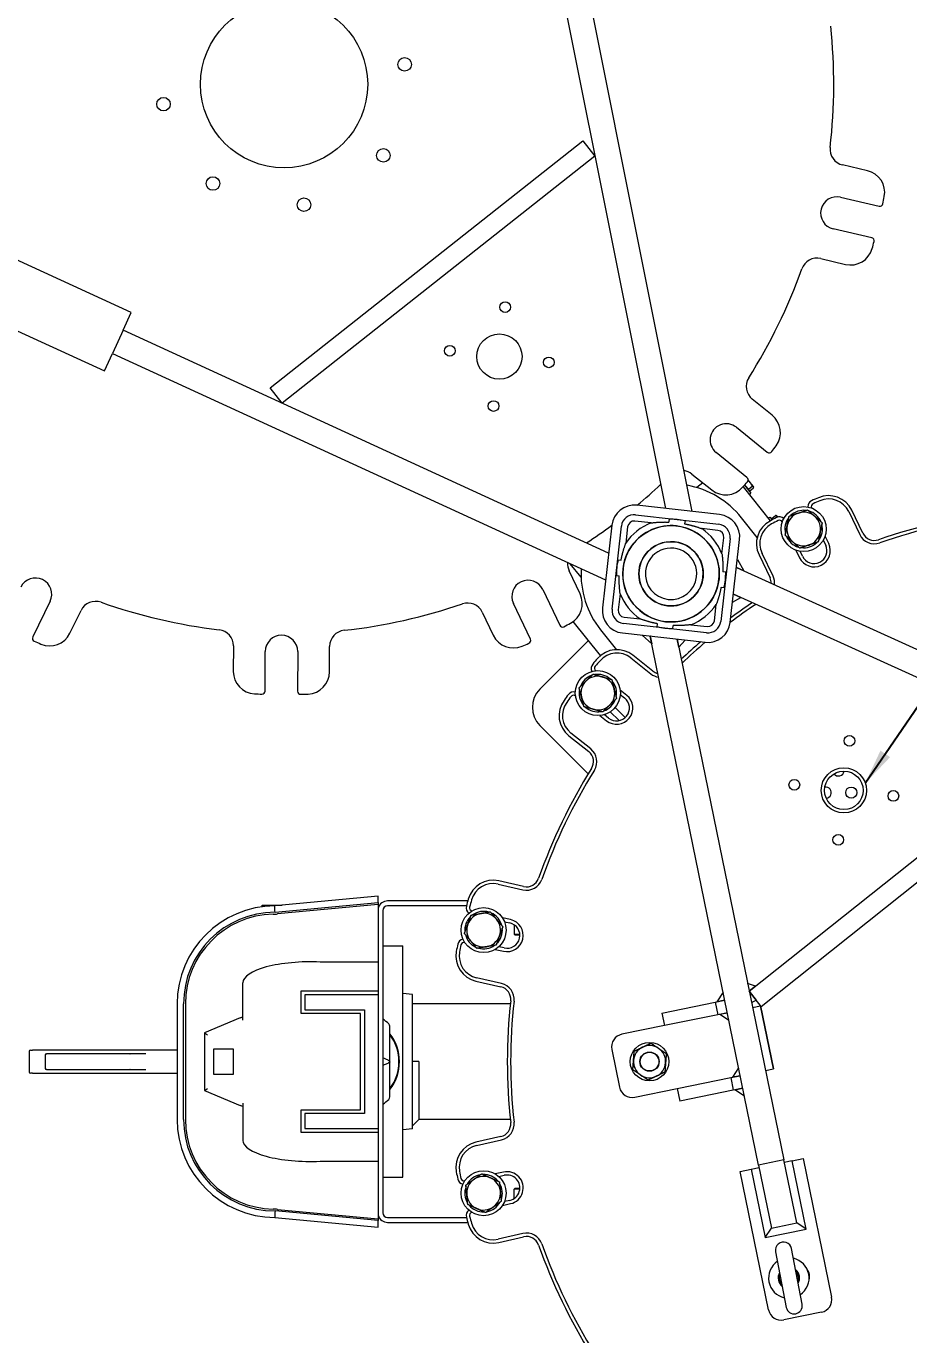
# Model space of a CAD drawing. Header units: inches. Extents: x 17 to 469, y 7 to 301.
# Drawn here: x 54.7 to 89, y 202.4 to 253.3 of the extents above; entities that cross this region are included whole.
import ezdxf

# ---------------------------------------------------------------- set-up
doc = ezdxf.new("R2010")
doc.units = ezdxf.units.IN
doc.header["$LTSCALE"] = 14
doc.header["$MEASUREMENT"] = 0
for name, color, linetype, lineweight in [('Dimension (ANSI)', 7, 'Continuous', 25), ('Symbol (ANSI)', 7, 'Continuous', 25), ('Visible', 7, 'Continuous', 18)]:
    doc.layers.add(name, color=color, linetype=linetype, lineweight=lineweight)
doc.styles.add('MEMCOR Medium', font='arial.ttf')
doc.styles.add('Standard D-E', font='arial.ttf')
doc.dimstyles.new('Default (ANSI)', dxfattribs={"dimscale": 14, "dimtxt": 0.15, "dimasz": 0.098425, "dimexe": 0.125, "dimexo": 0.0625, "dimgap": 0.031496, "dimtad": 0, "dimtih": 1, "dimtoh": 1, "dimdec": 4, "dimrnd": 1e-08, "dimzin": 3, "dimdsep": 46, "dimlunit": 5, "dimtxsty": 'MEMCOR Medium', "dimcen": 0.09, "dimdle": 0.393701, "dimclrd": 256, "dimclre": 256, "dimclrt": 256, "dimadec": 0, "dimazin": 1, "dimtfac": 0.8, "dimtofl": 0, "dimtmove": 0, "dimatfit": 3, "dimfxl": 1, "dimfrac": 1, "dimtolj": 1, "dimtzin": 4, "dimlwd": -1, "dimlwe": -1, "dimarcsym": 0})
doc.dimstyles.new('in [mm] D-E NeptuneBenson$7', dxfattribs={"dimscale": 14, "dimtxt": 0.15, "dimasz": 0.098425, "dimexe": 0.125, "dimexo": 0.063, "dimgap": 0.031496, "dimtad": 0, "dimtih": 1, "dimtoh": 1, "dimdec": 4, "dimrnd": 1e-08, "dimzin": 3, "dimdsep": 46, "dimlunit": 5, "dimtxsty": 'Standard D-E', "dimcen": 0.09, "dimdle": 0.393701, "dimclrd": 256, "dimclre": 256, "dimclrt": 256, "dimadec": 1, "dimazin": 1, "dimtfac": 1, "dimtofl": 0, "dimtmove": 0, "dimatfit": 3, "dimfxl": 1, "dimfrac": 1, "dimtolj": 1, "dimtzin": 4, "dimlwd": -1, "dimlwe": -1, "dimarcsym": 0})

# ---------------------------------------------------------------- blocks, each defined once
blk = doc.blocks.new('*D24')
at = {"layer": 'Defpoints', "color": 0, "transparency": 16777216}
for p in [(100.852, 275.105), (79.739, 231.998)]:
    blk.add_point(p, dxfattribs=at)
at = {"layer": 'Dimension (ANSI)', "transparency": 16777216}
for p, q in [((105.609, 284.818), (101.458, 276.342)), ((107.461, 284.818), (105.609, 284.818))]:
    blk.add_line(p, q, dxfattribs=at)
blk.add_solid([(101.252, 276.443), (101.664, 276.241), (100.852, 275.105)], dxfattribs=at)
at = {"layer": 'Dimension (ANSI)', "transparency": 16777216, "insert": (107.902, 289.476), "char_height": 2.1, "attachment_point": 1, "style": 'MEMCOR Medium'}
blk.add_mtext('\\A1; \\fArial|b0|i0;\\H2.1000;R48 in\\P[R1219.2 mm]{\\P\\fArial|b0|i0;\\H2.1000;RADIAL CLEARANCE REQUIRED}', dxfattribs=at)

msp = doc.modelspace()

# ---------------------------------------------------------------- linework, layer by layer
at = {"layer": 'Visible'}
for p, q in [((80.558862, 234.42331), (76.419101, 255.11322)), ((75.438536, 254.917023), (79.515515, 234.540894)), ((64.145373, 239.231689), (76.306946, 248.841379)), ((76.306946, 248.841379), (76.771931, 248.252915)), ((76.771931, 248.252915), (64.610358, 238.643226)), ((87.365403, 247.680893), (86.40061, 247.905679)), ((86.321333, 246.650938), (87.824172, 246.300793)), ((87.538263, 245.07366), (86.035425, 245.423805)), ((58.748457, 242.163012), (53.751074, 244.460002)), ((85.55196, 244.263236), (86.516753, 244.038449)), ((52.706988, 242.188464), (57.704371, 239.891474)), ((58.435231, 241.481551), (58.748457, 242.163012)), ((58.435231, 241.481551), (58.017597, 240.572936)), ((77.307301, 232.807223), (58.435231, 241.481551)), ((57.704371, 239.891474), (58.017597, 240.572936)), ((58.017597, 240.572936), (77.189377, 231.76085)), ((64.610358, 238.643226), (64.145373, 239.231689)), ((83.660451, 238.175013), (82.888733, 238.796147)), ((82.272896, 237.700062), (83.474984, 236.732534)), ((82.684956, 235.750977), (81.482868, 236.718504)), ((80.543729, 235.882635), (81.315446, 235.261501)), ((82.591376, 235.826322), (82.591314, 235.826346)), ((82.591433, 235.826251), (82.591376, 235.826322)), ((80.966137, 235.54265), (80.730971, 235.355121)), ((82.531079, 235.383862), (83.587998, 234.058459)), ((82.584603, 235.445055), (82.829708, 235.137687)), ((82.643064, 235.411848), (82.601296, 235.464226)), ((82.740516, 235.289642), (82.643064, 235.411848)), ((82.813507, 235.547765), (82.729629, 235.652949)), ((82.740516, 235.289642), (82.891336, 235.40991)), ((82.765774, 235.257967), (82.740516, 235.289642)), ((82.771324, 235.251007), (82.751774, 235.235418)), ((82.791032, 235.226293), (82.765774, 235.257967)), ((82.791032, 235.226293), (82.941851, 235.346562)), ((82.936216, 235.393884), (82.813507, 235.547765)), ((82.941766, 235.386924), (82.936216, 235.393884)), ((82.941766, 235.386924), (82.943348, 235.376427)), ((82.76716, 235.08781), (82.829708, 235.137687)), ((78.355426, 234.29426), (81.584982, 233.930295)), ((81.622009, 234.303496), (78.402391, 234.666341)), ((83.507843, 234.158976), (83.570391, 234.208853)), ((83.570391, 234.208853), (83.659763, 234.096778)), ((83.648166, 234.151426), (83.798986, 234.271694)), ((83.838317, 234.262628), (83.828435, 234.266506)), ((83.882451, 234.207282), (83.838317, 234.262628)), ((85.192644, 234.562252), (85.191413, 234.564809)), ((86.63835, 234.418122), (87.06817, 233.525591)), ((87.185296, 233.581996), (86.755476, 234.474527)), ((77.429376, 233.890427), (77.066531, 230.670809)), ((77.438612, 230.623844), (77.802577, 233.8534)), ((78.046036, 233.825962), (77.974986, 233.195521)), ((78.95843, 233.979751), (78.327989, 234.050801)), ((79.664528, 234.146726), (79.649486, 234.013258)), ((80.275881, 234.077828), (80.260839, 233.94436)), ((81.557545, 233.686836), (80.927104, 233.757885)), ((83.081998, 233.41369), (82.468692, 234.182791)), ((83.682229, 234.10871), (83.648166, 234.151426)), ((83.667874, 234.126711), (83.648325, 234.111122)), ((84.056192, 234.018115), (84.057423, 234.015559)), ((82.025842, 233.377445), (81.661877, 230.14789)), ((81.711334, 232.774442), (81.782383, 233.404883)), ((82.035078, 230.110862), (82.397923, 233.330481)), ((85.650543, 233.311795), (85.743809, 233.118128)), ((85.860935, 233.174533), (85.719576, 233.468066)), ((83.1516, 232.738992), (83.58142, 231.846461)), ((83.698546, 231.902866), (83.268726, 232.795396)), ((84.584356, 232.921373), (84.725714, 232.627839)), ((84.84284, 232.684244), (84.749574, 232.877912)), ((76.234842, 231.865386), (75.814134, 232.392964)), ((77.655044, 232.544299), (77.788512, 232.529257)), ((82.27446, 232.234958), (82.280722, 232.248743)), ((82.560764, 232.121534), (82.276243, 232.250778)), ((82.280722, 232.248743), (101.400534, 223.563538)), ((82.311239, 232.561312), (82.560764, 232.121534)), ((76.197957, 231.218031), (75.772164, 232.112489)), ((77.586145, 231.932945), (77.719614, 231.917903)), ((81.878309, 232.068344), (81.74484, 232.083386)), ((74.74174, 231.392152), (75.40499, 229.998873)), ((77.75312, 231.226848), (77.682071, 230.596407)), ((81.80941, 231.456991), (81.675942, 231.472032)), ((100.986953, 222.653071), (82.15849, 231.20593)), ((82.15849, 231.20593), (82.443011, 231.076686)), ((55.592181, 230.931745), (54.916402, 229.5445)), ((74.267317, 229.4573), (73.604067, 230.850579)), ((81.418418, 230.175327), (81.489468, 230.805768)), ((82.123494, 230.895396), (82.443011, 231.076686)), ((56.363985, 229.684665), (56.797822, 230.57525)), ((72.395262, 230.504964), (72.821056, 229.610506)), ((76.991192, 228.8205), (75.933237, 230.147201)), ((77.906909, 230.314454), (78.537351, 230.243404)), ((76.995763, 229.818499), (77.609734, 229.048563)), ((77.842445, 229.697794), (81.062063, 229.334949)), ((81.109028, 229.70703), (77.879472, 230.070995)), ((79.188573, 229.923461), (79.203615, 230.05693)), ((79.799927, 229.854563), (79.814968, 229.988031)), ((80.506024, 230.021538), (81.136465, 229.950488)), ((62.720463, 229.195337), (62.715999, 228.204714)), ((66.455961, 228.187861), (66.460425, 229.178484)), ((74.635937, 227.514169), (76.525836, 229.404068)), ((78.611613, 229.61111), (78.984824, 229.269963)), ((78.922148, 229.576113), (78.984824, 229.269963)), ((78.937968, 229.57433), (78.923134, 229.571293)), ((83.134999, 208.998005), (78.923134, 229.571293)), ((79.966995, 229.458361), (84.114679, 209.19857)), ((80.029672, 229.152211), (79.966995, 229.458361)), ((80.27753, 229.423364), (80.029672, 229.152211)), ((63.952562, 227.439171), (63.959516, 228.982245)), ((65.219503, 228.976567), (65.212549, 227.433493)), ((78.16951, 228.728907), (78.944019, 228.111257)), ((79.025072, 228.212895), (78.250564, 228.830545)), ((76.804438, 228.231496), (76.80222, 228.233265)), ((76.016622, 227.248157), (76.018841, 227.246388)), ((78.008656, 227.271164), (77.753937, 227.474296)), ((77.759544, 227.303548), (77.927602, 227.169526)), ((77.368831, 226.630359), (77.711371, 226.287818)), ((77.947932, 226.404811), (77.555839, 226.796904)), ((76.514584, 224.221307), (74.635937, 226.099955)), ((76.96834, 226.489188), (77.223059, 226.286057)), ((77.304112, 226.387695), (77.136054, 226.521717)), ((75.756604, 225.703219), (76.531113, 225.085569)), ((76.612167, 225.187207), (75.837658, 225.804857)), ((82.771657, 215.758702), (94.890286, 225.422491)), ((83.23926, 215.172316), (95.357889, 224.836106)), ((74.002531, 219.834914), (73.036734, 220.05535)), ((68.353139, 219.457972), (64.324745, 219.08031)), ((68.353139, 219.206876), (68.353139, 219.457972)), ((73.007806, 219.92861), (73.973603, 219.708173)), ((63.839504, 219.107763), (64.617572, 219.107763)), ((63.839504, 219.047379), (63.839504, 219.107763)), ((64.336732, 218.830338), (68.353139, 219.206876)), ((68.353139, 219.135163), (64.427459, 218.76713)), ((68.353139, 219.206876), (68.353139, 219.135163)), ((68.353139, 219.135163), (68.353139, 217.000845)), ((71.830377, 219.273693), (68.714504, 219.273693)), ((71.780304, 219.086193), (68.714504, 219.086193)), ((68.527004, 218.898693), (68.527004, 207.143808)), ((71.993738, 218.888175), (71.990971, 218.888807)), ((73.495373, 218.545437), (73.177744, 218.617934)), ((73.25688, 218.466528), (73.466445, 218.418696)), ((73.635447, 218.345302), (73.635447, 217.986037)), ((73.635447, 217.986037), (73.852172, 217.986037)), ((73.673787, 217.947693), (73.635447, 217.986037)), ((73.854913, 217.947693), (73.673787, 217.947693)), ((68.527004, 217.521308), (69.306969, 217.521308)), ((69.306969, 208.521308), (69.306969, 217.521308)), ((71.710595, 217.660398), (71.713361, 217.659766)), ((73.243924, 217.443769), (73.034359, 217.4916)), ((68.353139, 216.896332), (66.094697, 216.896332)), ((68.353139, 217.000845), (68.353139, 216.896332)), ((68.353139, 216.896332), (68.353139, 215.771342)), ((72.897367, 217.389525), (73.214996, 217.317028)), ((63.089504, 214.635915), (63.089504, 216.083856)), ((72.14665, 216.155639), (73.112447, 215.935202)), ((73.141375, 216.061943), (72.175578, 216.282379)), ((83.015984, 215.953536), (82.70898, 216.064852)), ((83.015984, 215.953536), (82.771657, 215.758702)), ((65.353139, 214.896342), (65.353139, 215.771342)), ((65.353139, 215.771342), (68.353139, 215.771342)), ((65.500217, 215.624263), (65.500217, 215.043421)), ((68.353139, 215.624263), (65.500217, 215.624263)), ((68.353139, 215.771342), (68.353139, 215.624263)), ((68.353139, 215.624263), (68.353139, 210.418353)), ((69.676969, 215.630878), (69.306969, 215.676308)), ((69.676969, 210.411738), (69.676969, 215.630878)), ((81.44902, 215.338697), (81.821298, 215.414912)), ((81.758622, 215.721062), (81.515148, 215.352235)), ((81.821298, 215.414912), (81.515148, 215.352235)), ((83.23926, 215.172316), (82.771657, 215.758702)), ((82.771657, 215.758702), (83.047195, 215.413171)), ((82.860295, 215.32574), (83.047195, 215.413171)), ((60.530473, 215.271308), (60.530473, 210.771308)), ((60.780473, 210.771308), (60.780473, 215.271308)), ((60.851874, 215.271308), (60.851874, 210.771308)), ((67.665639, 214.896342), (65.353139, 214.896342)), ((65.500217, 215.043421), (67.812717, 215.043421)), ((67.665639, 211.146274), (67.665639, 214.896342)), ((67.812717, 215.043421), (67.812717, 210.999195)), ((73.485026, 215.271308), (69.676969, 215.271308)), ((79.372097, 214.913499), (81.44902, 215.338697)), ((79.372097, 214.913499), (79.47238, 214.423659)), ((81.549302, 214.848857), (79.47238, 214.423659)), ((81.44902, 215.338697), (81.549302, 214.848857)), ((81.921581, 214.925071), (81.549302, 214.848857)), ((81.615431, 214.862395), (81.921581, 214.925071)), ((81.984257, 214.618921), (81.615431, 214.862395)), ((82.901261, 215.125636), (83.207411, 215.188313)), ((83.708824, 212.739112), (83.207411, 215.188313)), ((83.207411, 215.188313), (83.708824, 212.739112)), ((62.976874, 214.724403), (61.589504, 214.146332)), ((62.976874, 214.724403), (63.089504, 214.771332)), ((68.803347, 213.006614), (68.803347, 214.396081)), ((79.47238, 214.423659), (77.819169, 214.085206)), ((61.589504, 214.146332), (61.589504, 211.896332)), ((61.589504, 214.146332), (61.714504, 214.062999)), ((54.778347, 213.411308), (54.778347, 212.631308)), ((54.838347, 213.471308), (54.903347, 213.471308)), ((60.530473, 213.471308), (54.903347, 213.471308)), ((55.443347, 213.321308), (55.463347, 213.321308)), ((58.69625, 213.321308), (55.463347, 213.321308)), ((58.69625, 213.321308), (58.709106, 213.321308)), ((59.317283, 213.321308), (58.709106, 213.321308)), ((61.964504, 213.521332), (62.714504, 213.521332)), ((61.964504, 212.521332), (61.964504, 213.521332)), ((62.714504, 213.521332), (62.714504, 212.521332)), ((77.429611, 213.495083), (77.730459, 212.025562)), ((55.403347, 213.281308), (55.403347, 212.761308)), ((68.72955, 213.077672), (68.527004, 213.163754)), ((68.527004, 212.878862), (68.72955, 212.964944)), ((68.72955, 213.077672), (68.743347, 213.071808)), ((68.743347, 212.970808), (68.72955, 212.964944)), ((68.743347, 213.071808), (68.766815, 213.061834)), ((68.77726, 212.985221), (68.743347, 212.970808)), ((68.803347, 211.646535), (68.803347, 213.006614)), ((69.926969, 213.021308), (69.676969, 213.021308)), ((69.926969, 213.021308), (69.926969, 210.771308)), ((54.903347, 212.571308), (54.838347, 212.571308)), ((54.903347, 212.571308), (60.530473, 212.571308)), ((55.463347, 212.721308), (55.443347, 212.721308)), ((55.463347, 212.721308), (58.69625, 212.721308)), ((58.709106, 212.721308), (58.69625, 212.721308)), ((58.709106, 212.721308), (59.317283, 212.721308)), ((62.714504, 212.521332), (61.964504, 212.521332)), ((79.973792, 211.974458), (82.050715, 212.399656)), ((82.050715, 212.399656), (82.422993, 212.47587)), ((82.050715, 212.399656), (82.150997, 211.909816)), ((82.360317, 212.782021), (82.116843, 212.413194)), ((82.422993, 212.47587), (82.116843, 212.413194)), ((83.402674, 212.676435), (83.708824, 212.739112)), ((61.589504, 211.896332), (61.714504, 211.979665)), ((61.589504, 211.896332), (62.976874, 211.318261)), ((78.320582, 211.636005), (79.973792, 211.974458)), ((79.973792, 211.974458), (80.074075, 211.484618)), ((82.150997, 211.909816), (80.074075, 211.484618)), ((82.523276, 211.98603), (82.150997, 211.909816)), ((82.217126, 211.923354), (82.523276, 211.98603)), ((82.585952, 211.67988), (82.217126, 211.923354)), ((63.089504, 211.271332), (62.976874, 211.318261)), ((63.089504, 211.406749), (63.089504, 209.958808)), ((65.353139, 211.146274), (67.665639, 211.146274)), ((65.353139, 210.271274), (65.353139, 211.146274)), ((65.500217, 210.999195), (65.500217, 210.418353)), ((67.812717, 210.999195), (65.500217, 210.999195)), ((68.353139, 210.271274), (65.353139, 210.271274)), ((65.500217, 210.418353), (68.353139, 210.418353)), ((68.353139, 210.418353), (68.353139, 210.271274)), ((68.353139, 210.271274), (68.353139, 209.146332)), ((69.676969, 210.411738), (69.306969, 210.366308)), ((69.926969, 210.771308), (69.676969, 210.521308)), ((73.485026, 210.771308), (69.926969, 210.771308)), ((73.112447, 210.107414), (72.14665, 209.886977)), ((72.175578, 209.760237), (73.141375, 209.980674)), ((84.440886, 209.163279), (84.869496, 209.251026)), ((84.869496, 209.251026), (85.972604, 203.862784)), ((66.094697, 209.146332), (68.353139, 209.146332)), ((68.353139, 209.146332), (68.353139, 209.041772)), ((68.353139, 209.041772), (68.353139, 206.907454)), ((82.420295, 208.749613), (82.848905, 208.83736)), ((83.523403, 203.361371), (82.420295, 208.749613)), ((82.848905, 208.83736), (83.155056, 208.900037)), ((82.848905, 208.83736), (83.392938, 206.179977)), ((84.114679, 209.19857), (83.134999, 208.998005)), ((83.134999, 208.998005), (83.636411, 206.548804)), ((84.616092, 206.749369), (84.114679, 209.19857)), ((84.440886, 209.163279), (84.134736, 209.100602)), ((84.984919, 206.505895), (84.440886, 209.163279)), ((68.527004, 208.521308), (69.306969, 208.521308)), ((71.713361, 208.38285), (71.710595, 208.382219)), ((73.214996, 208.725588), (72.897367, 208.653092)), ((73.034359, 208.551016), (73.243924, 208.598848)), ((73.673787, 208.094808), (73.635447, 208.056464)), ((73.852159, 208.056464), (73.635447, 208.056464)), ((73.635447, 207.697315), (73.635447, 208.056464)), ((73.673787, 208.094808), (73.85491, 208.094808)), ((68.353139, 206.83574), (64.336732, 207.212279)), ((64.427459, 207.275486), (68.353139, 206.907454)), ((73.177744, 207.424682), (73.495373, 207.497179)), ((73.466445, 207.62392), (73.25688, 207.576088)), ((64.324745, 206.962306), (68.353139, 206.584644)), ((68.353139, 206.907454), (68.353139, 206.83574)), ((68.353139, 206.584644), (68.353139, 206.83574)), ((68.714504, 206.956308), (71.780335, 206.956308)), ((68.714504, 206.768808), (71.830408, 206.768808)), ((71.990971, 207.153809), (71.993738, 207.154441)), ((83.636411, 206.548804), (84.616092, 206.749369)), ((84.984919, 206.505895), (84.616092, 206.749369)), ((73.973603, 206.334443), (73.007806, 206.114006)), ((73.036734, 205.987266), (74.002531, 206.207703)), ((83.392938, 206.179977), (83.636411, 206.548804)), ((83.392938, 206.179977), (84.984919, 206.505895)), ((84.828142, 203.580354), (84.415167, 205.746055)), ((83.796395, 205.628062), (84.209371, 203.462361)), ((85.583046, 203.272661), (84.113525, 202.971813))]:
    msp.add_line(p, q, dxfattribs=at)
for centre, radius in [((79.738952, 231.997589), 48), ((64.688938, 251.044182), 3.25), ((69.375326, 251.818688), 0.2635), ((60.00255, 250.269676), 0.2635), ((68.55041, 248.278116), 0.2635), ((61.922872, 247.18271), 0.2635), ((65.463444, 246.357794), 0.2635), ((73.284013, 242.375949), 0.2085), ((73.058382, 240.451653), 0.88), ((71.134063, 240.677187), 0.2085), ((74.982678, 240.226022), 0.2085), ((72.832728, 238.527259), 0.2085), ((84.8885, 233.741812), 0.875), ((79.732227, 232.000645), 1.875), ((79.732227, 232.000645), 1.25), ((76.886389, 227.360342), 0.875), ((86.666769, 225.501308), 0.2085), ((86.449869, 223.576008), 0.88), ((86.449869, 223.576008), 0.75), ((84.524469, 223.792908), 0.2085), ((86.739971, 223.486935), 0.21875), ((88.375169, 223.359108), 0.2085), ((86.232869, 221.650708), 0.2085), ((72.445553, 218.13885), 0.875), ((78.896569, 213.021308), 0.75), ((78.896569, 213.021308), 0.375127), ((78.896569, 213.021308), 0.375), ((78.896569, 213.021308), 0.3625), ((72.445553, 207.903766), 0.875)]:
    msp.add_circle(centre, radius, dxfattribs=at)
for centre, radius, start, end in [((64.688938, 251.044182), 21.37, 353.4096505, 6.0739785), ((86.543564, 248.519246), 0.63, 173.4096505, 256.8846716), ((87.16799, 246.833586), 0.87, 349.3907518, 76.8846716), ((86.178379, 246.037372), 0.63, 76.8846716, 256.8846716), ((64.688938, 251.044182), 23.74, 348.7042762, 349.3907518), ((87.851402, 246.417663), 0.12, 256.8846716, 348.7042762), ((87.511034, 244.95679), 0.12, 345.0650671, 76.8846716), ((64.688938, 251.044182), 23.74, 344.3785915, 345.0650671), ((86.714166, 244.885756), 0.87, 256.8846716, 344.3785915), ((85.409005, 243.649669), 0.63, 76.8846716, 160.3596928), ((64.688938, 251.044182), 21.37, 327.6953648, 340.3596928), ((83.283747, 239.286926), 0.63, 147.6953648, 231.1703859), ((81.877882, 237.209283), 0.63, 51.1703859, 231.1703859), ((83.114955, 237.497271), 0.87, 323.676466, 51.1703859), ((83.550225, 236.826016), 0.12, 231.1703859, 322.9899904), ((64.688938, 251.044182), 23.74, 322.9899904, 323.676466), ((80.148715, 235.391856), 0.63, 51.1703859, 81.6358749), ((82.609715, 235.657495), 0.12, 319.3507814, 51.1703859), ((64.688938, 251.044182), 21.37, 309.9630168, 313.2392682), ((79.732227, 232.000645), 3.5, 38.57, 79.7594974), ((81.860942, 235.939243), 0.87, 231.1703859, 318.6643058), ((64.688938, 251.044182), 23.74, 318.6643058, 319.3507814), ((85.299529, 234.616875), 0.25, 113.8946812, 183.4611321), ((85.299529, 234.616875), 0.12, 113.8946812, 205.7142857), ((94.866969, 213.021308), 23.87, 113.2082056, 113.8946812), ((94.866969, 213.021308), 23.74, 113.2082056, 113.8946812), ((85.854507, 234.040643), 1, 25.7142857, 113.2082056), ((85.854507, 234.040643), 0.87, 25.7142857, 113.2082056), ((78.30384, 233.791877), 0.88, 83.57, 173.57), ((78.299432, 233.797405), 0.5, 83.57, 173.57), ((81.523459, 233.429031), 0.88, 353.57, 83.57), ((83.948076, 233.966049), 0.25, 47.9674393, 117.5338902), ((84.8885, 233.741812), 0.656, 108.4271429, 168.4271429), ((84.8885, 233.741812), 0.7295, 82.4862842, 134.3680015), ((84.8885, 233.741812), 0.656, 48.4271429, 108.4271429), ((84.8885, 233.741812), 0.7295, 22.4862842, 74.3680015), ((84.8885, 233.741812), 0.656, 348.4271429, 48.4271429), ((94.866969, 213.021308), 21.5, 96.5249788, 109.1893069), ((94.866969, 213.021308), 21.37, 96.5249788, 109.1893069), ((64.688938, 251.044182), 21.37, 303.3900751, 306.5957575), ((79.732227, 232.000645), 1.875, 353.57, 173.57), ((79.732227, 232.000645), 2.125, 111.3546512, 145.7853488), ((78.299432, 233.797405), 0.255, 83.57, 173.57), ((79.732227, 232.000645), 2.125, 75.2467065, 91.8932935), ((79.732227, 232.000645), 2.125, 21.3546512, 55.7853488), ((81.528987, 233.43344), 0.255, 353.57, 83.57), ((81.528987, 233.43344), 0.5, 353.57, 83.57), ((84.052569, 233.172875), 1, 118.2203658, 205.7142857), ((84.052569, 233.172875), 0.87, 118.2203658, 205.7142857), ((94.866969, 213.021308), 23.87, 117.5338902, 118.2203658), ((94.866969, 213.021308), 23.74, 117.5338902, 118.2203658), ((83.948076, 233.966049), 0.12, 25.7142857, 117.5338902), ((84.8885, 233.741812), 0.7295, 142.4862842, 194.3680015), ((84.8885, 233.741812), 0.656, 168.4271429, 228.4271429), ((84.8885, 233.741812), 0.7295, 322.4862842, 14.3680015), ((79.732227, 232.000645), 1.25, 353.57, 173.57), ((84.8885, 233.741812), 0.7295, 202.4862842, 254.3680015), ((84.8885, 233.741812), 0.656, 228.4271429, 288.4271429), ((84.8885, 233.741812), 0.7295, 262.4862842, 314.3680015), ((84.8885, 233.741812), 0.656, 288.4271429, 348.4271429), ((87.63578, 233.798938), 0.63, 205.7142857, 289.1893069), ((87.63578, 233.798938), 0.5, 205.7142857, 289.1893069), ((79.732227, 232.000645), 1, 353.57, 173.57), ((85.293324, 232.901186), 0.63, 205.7142857, 25.7142857), ((85.293324, 232.901186), 0.5, 205.7142857, 25.7142857), ((76.341, 232.383275), 0.63, 174.9049616, 205.4561002), ((79.732227, 232.000645), 3.5, 176.7638162, 218.57), ((79.732227, 232.000645), 2.125, 165.2467065, 181.8932935), ((79.732227, 232.000645), 1.875, 173.57, 353.57), ((55.025808, 231.207646), 0.63, 334.0275288, 154.0275288), ((74.172903, 231.121365), 0.63, 25.4561002, 205.4561002), ((79.732227, 232.000645), 1.25, 173.57, 353.57), ((79.732227, 232.000645), 1, 173.57, 353.57), ((79.732227, 232.000645), 2.125, 345.2467065, 1.8932935), ((83.130936, 231.629519), 0.5, 0.6764272, 25.7142857), ((83.130936, 231.629519), 0.63, 355.2487967, 25.7142857), ((75.412421, 230.844088), 0.87, 297.9621803, 25.4561002), ((79.732227, 232.000645), 2.125, 201.3546512, 235.7853488), ((57.364195, 230.299348), 0.63, 70.5525076, 154.0275288), ((64.688938, 251.044182), 21.37, 250.5525076, 263.2168356), ((64.688938, 251.044182), 21.37, 276.2667933, 288.9311214), ((71.826426, 230.234178), 0.63, 25.4561002, 108.9311214), ((77.940995, 230.572258), 0.88, 173.57, 263.57), ((79.732227, 232.000645), 2.125, 291.3546512, 325.7853488), ((94.866969, 213.021308), 21.37, 123.6454034, 126.9034585), ((94.866969, 213.021308), 21.5, 123.8609973, 126.5774789), ((77.935467, 230.567849), 0.5, 173.57, 263.57), ((77.935467, 230.567849), 0.255, 173.57, 263.57), ((81.165022, 230.203884), 0.5, 263.57, 353.57), ((81.165022, 230.203884), 0.255, 263.57, 353.57), ((55.581851, 230.065672), 0.87, 246.5336089, 334.0275288), ((62.09047, 229.198176), 0.63, 359.7418145, 83.2168356), ((67.090419, 229.175646), 0.63, 96.2667933, 179.7418145), ((75.513339, 230.050451), 0.12, 205.4561002, 297.2757047), ((64.688938, 251.044182), 23.74, 297.2757047, 297.9621803), ((79.732227, 232.000645), 2.125, 255.2467065, 271.8932935), ((81.160614, 230.209413), 0.88, 263.57, 353.57), ((55.024282, 229.491947), 0.12, 154.0275288, 245.8471333), ((64.688938, 251.044182), 23.74, 245.8471333, 246.5336089), ((64.589509, 228.979406), 0.63, 359.7418145, 179.7418145), ((73.606592, 229.984449), 0.87, 205.4561002, 292.9500201), ((64.688938, 251.044182), 23.74, 292.9500201, 293.6364957), ((74.158967, 229.405722), 0.12, 293.6364957, 25.4561002), ((94.866969, 213.021308), 21.5, 130.5625211, 133.2790027), ((94.866969, 213.021308), 21.37, 130.2365415, 133.4945966), ((94.866969, 213.021308), 23.87, 138.9224913, 139.6089669), ((94.866969, 213.021308), 23.74, 138.9224913, 139.6089669), ((77.627074, 228.048714), 1, 51.4285714, 138.9224913), ((77.627074, 228.048714), 0.87, 51.4285714, 138.9224913), ((63.585991, 228.200793), 0.87, 179.7418145, 267.2357343), ((65.58597, 228.191781), 0.87, 272.2478946, 359.7418145), ((76.877038, 228.327085), 0.25, 139.6089669, 209.1754178), ((77.375975, 227.599021), 0.94, 139.7744061, 139.8765222), ((76.877038, 228.327085), 0.12, 139.6089669, 231.4285714), ((76.886389, 227.360342), 0.7295, 48.2005699, 100.0822872), ((79.336817, 228.603811), 0.63, 231.4285714, 261.97971), ((79.336817, 228.603811), 0.5, 231.4285714, 256.579511), ((76.886389, 227.360342), 0.7295, 108.2005699, 160.0822872), ((76.886389, 227.360342), 0.656, 134.1414286, 194.1414286), ((76.886389, 227.360342), 0.656, 74.1414286, 134.1414286), ((76.886389, 227.360342), 0.656, 14.1414286, 74.1414286), ((76.886389, 227.360342), 0.7295, 348.2005699, 40.0822872), ((64.688938, 251.044182), 23.74, 267.2357343, 267.92221), ((63.832563, 227.439712), 0.12, 267.92221, 359.7418145), ((65.332548, 227.432952), 0.12, 179.7418145, 271.561419), ((64.688938, 251.044182), 23.74, 271.561419, 272.2478946), ((75.343043, 226.807062), 1, 135, 225), ((76.380094, 226.485051), 1, 143.9346516, 231.4285714), ((94.866969, 213.021308), 23.87, 143.248176, 143.9346516), ((94.866969, 213.021308), 23.74, 143.248176, 143.9346516), ((75.941804, 227.154338), 0.25, 73.681725, 143.248176), ((75.941804, 227.154338), 0.12, 51.4285714, 143.248176), ((76.886389, 227.360342), 0.7295, 168.2005699, 220.0822872), ((76.886389, 227.360342), 0.656, 194.1414286, 254.1414286), ((76.886389, 227.360342), 0.7295, 288.2005699, 340.0822872), ((77.615857, 226.778611), 0.63, 231.4285714, 51.4285714), ((77.615857, 226.778611), 0.5, 231.4285714, 51.4285714), ((76.886389, 227.360342), 0.656, 314.1414286, 14.1414286), ((76.380094, 226.485051), 0.87, 143.9346516, 231.4285714), ((76.886389, 227.360342), 0.7295, 228.2005699, 280.0822872), ((76.886389, 227.360342), 0.656, 254.1414286, 314.1414286), ((76.219368, 224.694653), 0.5, 327.9535503, 51.4285714), ((76.219368, 224.694653), 0.63, 327.9535503, 51.4285714), ((94.866969, 213.021308), 21.5, 147.9535503, 160.6178783), ((94.866969, 213.021308), 21.37, 147.9535503, 160.6178783), ((86.239993, 224.352948), 0.21875, 217.3164132, 352.9167592), ((85.739993, 223.486922), 0.21875, 276.6424619, 97.6633903), ((72.814213, 219.080423), 1, 77.1428571, 164.636777), ((72.814213, 219.080423), 0.87, 77.1428571, 164.636777), ((74.113791, 220.322378), 0.63, 257.1428571, 340.6178783), ((74.113791, 220.322378), 0.5, 257.1428571, 340.6178783), ((64.339504, 215.271308), 3.809031, 90.2220087, 180), ((68.714504, 218.898693), 0.375, 90, 164.5022947), ((68.714504, 218.898693), 0.1875, 90, 180), ((72.017674, 219.005798), 0.25, 165.3232526, 234.8897035), ((94.866969, 213.021308), 23.87, 164.636777, 165.3232526), ((72.017674, 219.005798), 0.12, 165.3232526, 257.1428571), ((94.866969, 213.021308), 23.74, 164.636777, 165.3232526), ((64.339504, 215.271308), 3.559031, 90.0446341, 180), ((64.339504, 215.271308), 3.48763, 91.1270203, 180), ((64.22911, 220.882853), 2.125, 271.1270203, 275.355825), ((72.445553, 218.13885), 0.7295, 133.9148556, 185.7965729), ((72.445553, 218.13885), 0.656, 99.8557143, 159.8557143), ((72.445553, 218.13885), 0.7295, 73.9148556, 125.7965729), ((72.445553, 218.13885), 0.656, 39.8557143, 99.8557143), ((72.445553, 218.13885), 0.7295, 13.9148556, 65.7965729), ((72.445553, 218.13885), 0.656, 339.8557143, 39.8557143), ((73.355184, 217.931232), 0.63, 257.1428571, 77.1428571), ((73.355184, 217.931232), 0.5, 257.1428571, 77.1428571), ((72.445553, 218.13885), 0.7295, 193.9148556, 245.7965729), ((72.445553, 218.13885), 0.656, 159.8557143, 219.8557143), ((72.445553, 218.13885), 0.656, 279.8557143, 339.8557143), ((72.445553, 218.13885), 0.7295, 313.9148556, 5.7965729), ((94.866969, 213.021308), 23.87, 168.9624617, 169.6489373), ((71.683893, 217.543406), 0.25, 99.3960108, 168.9624617), ((94.866969, 213.021308), 23.74, 168.9624617, 169.6489373), ((71.683893, 217.543406), 0.12, 77.1428571, 168.9624617), ((72.445553, 218.13885), 0.656, 219.8557143, 279.8557143), ((72.445553, 218.13885), 0.7295, 253.9148556, 305.7965729), ((72.369171, 217.130567), 1, 169.6489373, 257.1428571), ((72.369171, 217.130567), 0.87, 169.6489373, 257.1428571), ((73.001186, 215.447738), 0.5, 353.667836, 77.1428571), ((73.001186, 215.447738), 0.63, 353.667836, 77.1428571), ((94.866969, 213.021308), 21.5, 173.667836, 186.332164), ((94.866969, 213.021308), 21.37, 173.667836, 186.332164), ((67.403347, 213.021308), 2, 47.156357, 55.8176452), ((68.678347, 214.396081), 0.125, 0, 47.156357), ((67.403347, 213.021308), 1.7715, 322.2126875, 37.7873125), ((68.863347, 214.091121), 0.06, 180, 216.232048), ((67.403347, 213.021308), 1.75, 323.767952, 36.232048), ((77.919452, 213.595365), 0.5, 101.57, 191.57), ((54.838347, 213.411308), 0.06, 90, 180), ((55.443347, 213.281308), 0.04, 90, 180), ((78.896569, 213.021308), 0.625, 115.6877683, 175.6877683), ((78.896569, 213.021308), 0.625, 55.6877683, 115.6877683), ((78.896569, 213.021308), 0.625, 355.6877683, 55.6877683), ((68.743347, 213.006614), 0.06, 38.6432304, 66.974508), ((68.743347, 213.006614), 0.06, 0.2532086, 38.6432304), ((68.753791, 213.040441), 0.06, 310.9598097, 325.6823925), ((78.896569, 213.021308), 0.625, 175.6877683, 235.6877683), ((78.896569, 213.021308), 0.625, 295.6877683, 355.6877683), ((54.838347, 212.631308), 0.06, 180, 270), ((55.443347, 212.761308), 0.04, 180, 270), ((78.896569, 213.021308), 0.625, 235.6877683, 295.6877683), ((68.863347, 211.951495), 0.06, 143.767952, 180), ((78.220299, 212.125845), 0.5, 191.57, 281.57), ((67.403347, 213.021308), 2, 304.1823548, 312.843643), ((68.678347, 211.646535), 0.125, 312.843643, 0), ((64.339504, 210.771308), 3.809031, 180, 269.7779913), ((64.339504, 210.771308), 3.559031, 180, 269.9553659), ((64.339504, 210.771308), 3.48763, 180, 268.8729797), ((73.001186, 210.594878), 0.5, 282.8571429, 6.332164), ((73.001186, 210.594878), 0.63, 282.8571429, 6.332164), ((72.369171, 208.912049), 1, 102.8571429, 190.3510627), ((72.369171, 208.912049), 0.87, 102.8571429, 190.3510627), ((94.866969, 213.021308), 23.74, 190.3510627, 191.0375383), ((73.355184, 208.111384), 0.63, 282.8571429, 102.8571429), ((94.866969, 213.021308), 23.87, 190.3510627, 191.0375383), ((71.683893, 208.49921), 0.25, 191.0375383, 260.6039892), ((71.683893, 208.49921), 0.12, 191.0375383, 282.8571429), ((72.445553, 207.903766), 0.656, 125.57, 185.57), ((72.445553, 207.903766), 0.7295, 99.6291413, 151.5108587), ((72.445553, 207.903766), 0.656, 65.57, 125.57), ((72.445553, 207.903766), 0.7295, 39.6291413, 91.5108587), ((72.445553, 207.903766), 0.656, 5.57, 65.57), ((72.445553, 207.903766), 0.7295, 339.6291413, 31.5108587), ((73.355184, 208.111384), 0.5, 282.8571429, 102.8571429), ((72.445553, 207.903766), 0.7295, 159.6291413, 211.5108587), ((72.445553, 207.903766), 0.656, 185.57, 245.57), ((72.445553, 207.903766), 0.656, 305.57, 5.57), ((64.22911, 205.159763), 2.125, 84.644175, 88.8729797), ((72.017674, 207.036818), 0.25, 125.1102965, 194.6767474), ((72.445553, 207.903766), 0.7295, 219.6291413, 271.5108587), ((72.445553, 207.903766), 0.656, 245.57, 305.57), ((72.445553, 207.903766), 0.7295, 279.6291413, 331.5108587), ((68.714504, 207.143808), 0.375, 195.4977053, 270), ((68.714504, 207.143808), 0.1875, 180, 270), ((94.866969, 213.021308), 23.87, 194.6767474, 195.363223), ((72.017674, 207.036818), 0.12, 102.8571429, 194.6767474), ((94.866969, 213.021308), 23.74, 194.6767474, 195.363223), ((72.814213, 206.962194), 0.87, 195.363223, 282.8571429), ((72.814213, 206.962194), 1, 195.363223, 282.8571429), ((74.113791, 205.720239), 0.63, 19.3821217, 102.8571429), ((74.113791, 205.720239), 0.5, 19.3821217, 102.8571429), ((94.866969, 213.021308), 21.5, 199.3821217, 212.0464497), ((94.866969, 213.021308), 21.37, 199.3821217, 212.0464497), ((84.105781, 205.687059), 0.314961, 10.7960571, 190.7960571), ((84.312269, 204.604208), 0.787402, 124.3742356, 257.2178786), ((84.312269, 204.604208), 0.787402, 304.3742356, 77.2178786), ((84.312269, 204.604208), 0.415343, 150.1118918, 231.4802224), ((84.312269, 204.604208), 0.375, 157.925092, 223.6670222), ((84.312269, 204.604208), 0.415343, 330.1118918, 51.4802224), ((84.312269, 204.604208), 0.375, 337.925092, 43.6670222), ((84.684362, 204.670826), 0.435, 341.2405168, 39.0605112), ((85.482763, 203.762501), 0.5, 281.57, 11.57), ((84.013243, 203.461654), 0.5, 191.57, 281.57), ((84.518756, 203.521358), 0.314961, 190.7960571, 10.7960571)]:
    msp.add_arc(centre, radius, start, end, dxfattribs=at)
for centre, start_param, end_param in [((65.721321, 216.083856), 1.42844633, 3.141592654), ((65.721321, 209.958808), 3.141592654, 4.854738977)]:
    msp.add_ellipse(centre, major_axis=(2.631817, 0), ratio=0.311867359, start_param=start_param, end_param=end_param, dxfattribs=at)
for points, weights in [([(82.813507, 235.547765), (82.777835, 235.592498), (82.726966, 235.631957)], [1, 1.02969796019, 1.01292128773]), ([(82.891336, 235.40991), (82.858734, 235.491048), (82.813507, 235.547765)], [1, 1.0379548493, 1]), ([(82.936216, 235.393884), (82.924494, 235.408584), (82.891336, 235.40991)], [1, 1.0379548493, 1]), ([(82.941851, 235.346562), (82.947939, 235.379184), (82.936216, 235.393884)], [1, 1.0379548493, 1]), ([(83.882062, 234.207176), (83.850417, 234.242704), (83.798986, 234.271694)], [1.00812654616, 1.03332739778, 1]), ([(83.798986, 234.271694), (83.817059, 234.270971), (83.828435, 234.266506)], [1, 1.0203366192, 1.01888007689]), ([(84.245836, 233.873415), (84.281099, 234.045616), (84.321817, 234.244457)], [1, 1.0379548493, 1]), ([(84.321817, 234.244457), (84.514377, 234.308615), (84.681139, 234.364177)], [1, 1.0379548493, 1]), ([(84.681139, 234.364177), (84.847901, 234.419739), (85.040462, 234.483897)], [1, 1.0379548493, 1]), ([(85.040462, 234.483897), (85.192304, 234.349213), (85.323803, 234.232574)], [1, 1.0379548493, 1]), ([(85.323803, 234.232574), (85.455302, 234.115935), (85.607144, 233.981252)], [1, 1.0379548493, 1]), ([(84.169855, 233.502373), (84.210573, 233.701214), (84.245836, 233.873415)], [1, 1.0379548493, 1]), ([(85.607144, 233.981252), (85.566426, 233.782411), (85.531164, 233.61021)], [1, 1.0379548493, 1]), ([(84.453197, 233.251051), (84.321697, 233.36769), (84.169855, 233.502373)], [1, 1.0379548493, 1]), ([(84.736538, 232.999728), (84.584696, 233.134412), (84.453197, 233.251051)], [1, 1.0379548493, 1]), ([(85.455183, 233.239168), (85.262623, 233.17501), (85.09586, 233.119448)], [1, 1.0379548493, 1]), ([(85.531164, 233.61021), (85.495901, 233.438009), (85.455183, 233.239168)], [1, 1.0379548493, 1]), ([(85.09586, 233.119448), (84.929098, 233.063886), (84.736538, 232.999728)], [1, 1.0379548493, 1]), ([(76.42953, 227.831103), (76.55567, 227.953518), (76.701323, 228.09487)], [1, 1.0379548493, 1]), ([(76.701323, 228.09487), (76.896565, 228.039407), (77.06565, 227.991374)], [1, 1.0379548493, 1]), ([(76.157736, 227.567335), (76.30339, 227.708688), (76.42953, 227.831103)], [1, 1.0379548493, 1]), ([(77.06565, 227.991374), (77.234735, 227.943341), (77.429977, 227.887878)], [1, 1.0379548493, 1]), ([(77.429977, 227.887878), (77.479565, 227.691061), (77.522509, 227.520613)], [1, 1.0379548493, 1]), ([(76.250269, 227.200071), (76.207324, 227.370518), (76.157736, 227.567335)], [1, 1.0379548493, 1]), ([(76.342801, 226.832806), (76.293213, 227.029623), (76.250269, 227.200071)], [1, 1.0379548493, 1]), ([(77.615042, 227.153349), (77.469388, 227.011996), (77.343248, 226.889581)], [1, 1.0379548493, 1]), ([(77.522509, 227.520613), (77.565454, 227.350166), (77.615042, 227.153349)], [1, 1.0379548493, 1]), ([(76.707128, 226.72931), (76.538043, 226.777343), (76.342801, 226.832806)], [1, 1.0379548493, 1]), ([(77.071455, 226.625814), (76.876213, 226.681277), (76.707128, 226.72931)], [1, 1.0379548493, 1]), ([(77.343248, 226.889581), (77.217108, 226.767166), (77.071455, 226.625814)], [1, 1.0379548493, 1]), ([(71.829681, 218.364767), (71.890215, 218.529789), (71.960114, 218.72034)], [1, 1.0379548493, 1]), ([(71.960114, 218.72034), (72.160086, 218.755082), (72.333267, 218.785169)], [1, 1.0379548493, 1]), ([(72.333267, 218.785169), (72.506447, 218.815256), (72.706419, 218.849997)], [1, 1.0379548493, 1]), ([(72.706419, 218.849997), (72.836492, 218.694187), (72.949138, 218.559252)], [1, 1.0379548493, 1]), ([(72.949138, 218.559252), (73.061784, 218.424317), (73.191857, 218.268507)], [1, 1.0379548493, 1]), ([(71.699248, 218.009193), (71.769147, 218.199745), (71.829681, 218.364767)], [1, 1.0379548493, 1]), ([(71.941967, 217.718448), (71.829321, 217.853384), (71.699248, 218.009193)], [1, 1.0379548493, 1]), ([(73.061424, 217.912933), (73.00089, 217.747911), (72.930991, 217.55736)], [1, 1.0379548493, 1]), ([(73.191857, 218.268507), (73.121958, 218.077955), (73.061424, 217.912933)], [1, 1.0379548493, 1]), ([(72.184686, 217.427703), (72.054613, 217.583513), (71.941967, 217.718448)], [1, 1.0379548493, 1]), ([(72.557838, 217.492531), (72.384658, 217.462444), (72.184686, 217.427703)], [1, 1.0379548493, 1]), ([(72.930991, 217.55736), (72.731019, 217.522618), (72.557838, 217.492531)], [1, 1.0379548493, 1]), ([(78.273338, 213.068303), (78.28593, 213.235297), (78.300471, 213.428125)], [1, 1.0379548493, 1]), ([(78.300471, 213.428125), (78.474735, 213.511947), (78.625652, 213.584539)], [1, 1.0379548493, 1]), ([(78.625652, 213.584539), (78.776569, 213.657131), (78.950834, 213.740953)], [1, 1.0379548493, 1]), ([(78.950834, 213.740953), (79.110558, 213.631947), (79.248883, 213.537544)], [1, 1.0379548493, 1]), ([(79.248883, 213.537544), (79.387208, 213.443142), (79.546932, 213.334136)], [1, 1.0379548493, 1]), ([(79.546932, 213.334136), (79.532392, 213.141307), (79.5198, 212.974313)], [1, 1.0379548493, 1]), ([(78.246206, 212.70848), (78.260746, 212.901309), (78.273338, 213.068303)], [1, 1.0379548493, 1]), ([(79.5198, 212.974313), (79.507207, 212.807319), (79.492667, 212.614491)], [1, 1.0379548493, 1]), ([(78.544255, 212.505072), (78.40593, 212.599474), (78.246206, 212.70848)], [1, 1.0379548493, 1]), ([(78.842304, 212.301663), (78.68258, 212.41067), (78.544255, 212.505072)], [1, 1.0379548493, 1]), ([(79.167486, 212.458077), (79.016568, 212.385485), (78.842304, 212.301663)], [1, 1.0379548493, 1]), ([(79.492667, 212.614491), (79.318403, 212.530669), (79.167486, 212.458077)], [1, 1.0379548493, 1]), ([(71.755889, 208.217047), (71.920983, 208.335112), (72.063959, 208.43736)], [1, 1.0379548493, 1]), ([(72.063959, 208.43736), (72.206935, 208.539608), (72.37203, 208.657673)], [1, 1.0379548493, 1]), ([(72.37203, 208.657673), (72.556825, 208.57373), (72.716862, 208.501033)], [1, 1.0379548493, 1]), ([(72.716862, 208.501033), (72.876899, 208.428336), (73.061694, 208.344392)], [1, 1.0379548493, 1]), ([(73.061694, 208.344392), (73.081394, 208.142383), (73.098455, 207.967439)], [1, 1.0379548493, 1]), ([(71.79265, 207.840094), (71.775589, 208.015038), (71.755889, 208.217047)], [1, 1.0379548493, 1]), ([(71.829411, 207.46314), (71.809711, 207.665149), (71.79265, 207.840094)], [1, 1.0379548493, 1]), ([(73.098455, 207.967439), (73.115516, 207.792494), (73.135216, 207.590485)], [1, 1.0379548493, 1]), ([(72.174243, 207.3065), (72.014206, 207.379197), (71.829411, 207.46314)], [1, 1.0379548493, 1]), ([(72.519075, 207.149859), (72.33428, 207.233803), (72.174243, 207.3065)], [1, 1.0379548493, 1]), ([(72.827146, 207.370172), (72.68417, 207.267925), (72.519075, 207.149859)], [1, 1.0379548493, 1]), ([(73.135216, 207.590485), (72.970122, 207.47242), (72.827146, 207.370172)], [1, 1.0379548493, 1])]:
    msp.add_rational_spline(points, weights, degree=2, dxfattribs=at)
for points, degree in [([(78.95843, 233.979751), (79.307219, 234.025437), (79.649486, 234.013258)], 2), ([(80.260839, 233.94436), (80.597232, 233.880055), (80.927104, 233.757885)], 2), ([(77.788512, 232.529257), (77.852817, 232.86565), (77.974986, 233.195521)], 2), ([(81.711334, 232.774442), (81.757019, 232.425653), (81.74484, 232.083386)], 2), ([(77.75312, 231.226848), (77.707435, 231.575636), (77.719614, 231.917903)], 2), ([(81.675942, 231.472032), (81.611637, 231.13564), (81.489468, 230.805768)], 2), ([(79.203615, 230.05693), (78.867222, 230.121235), (78.537351, 230.243404)], 2), ([(80.506024, 230.021538), (80.157236, 229.975852), (79.814968, 229.988031)], 2), ([(64.336732, 218.830338), (64.332803, 218.913637), (64.328802, 218.997021), (64.324745, 219.08031)], 3), ([(68.803347, 213.006614), (68.803347, 213.006614), (68.803347, 213.006704), (68.803346, 213.006879)], 3), ([(64.336732, 207.212279), (64.332803, 207.12898), (64.328802, 207.045595), (64.324745, 206.962306)], 3)]:
    msp.add_open_spline(points, degree=degree, dxfattribs=at)
for points, knots in [([(68.776858, 213.019101), (68.776934, 213.019088), (68.777009, 213.019074), (68.780407, 213.018459), (68.785882, 213.017172), (68.791026, 213.014917)], [-0.00064885071, -0.00064885071, -0.00064885071, -0.00064885071, 0, 0, 0.02871512002, 0.02871512002, 0.02871512002, 0.02871512002]), ([(68.793123, 212.995131), (68.792331, 212.994443), (68.791507, 212.993765), (68.787181, 212.990395), (68.782383, 212.987472), (68.77726, 212.985221)], [0.0923027288, 0.0923027288, 0.0923027288, 0.0923027288, 0.10395135135, 0.10395135135, 0.15173708354, 0.15173708354, 0.15173708354, 0.15173708354]), ([(68.791026, 213.014917), (68.796046, 213.012717), (68.798721, 213.01116), (68.801281, 213.009463), (68.802055, 213.008847), (68.803085, 213.007753), (68.803344, 213.007279), (68.803346, 213.006879)], [0, 0, 0, 0, 0.0554026382, 0.0554026382, 0.091701074, 0.091701074, 0.1274278989, 0.1274278989, 0.1274278989, 0.1274278989])]:
    msp.add_open_spline(points, degree=3, knots=knots, dxfattribs=at)

# ---------------------------------------------------------------- dimensions: what is measured, and where the dimension line sits
at = {"layer": 'Dimension (ANSI)'}
dim = msp.add_radius_dim(center=(79.738952, 231.997589), mpoint=(100.851959, 275.104908), text=' \\fArial|b0|i0;\\H2.1000;<> in\\X[R1219.2 mm]{\\P\\fArial|b0|i0;\\H2.1000;RADIAL CLEARANCE REQUIRED}', dimstyle='Default (ANSI)', override={"dimgap": 0.031496, "dimdec": 4, "dimlfac": 1, "dimpost": '', "dimcen": 0, "dimtol": 0, "dimlim": 0, "dimtp": 0, "dimtm": 0, "dimtdec": 2, "dimtvp": -0.333333}, dxfattribs=at)
dim.commit()
dim.dimension.update_dxf_attribs({"geometry": '*D24', "text_midpoint": (130.531418, 284.817623), "dimtype": 164})

# ---------------------------------------------------------------- leaders
at = {"layer": 'Symbol (ANSI)', "annotation_type": 0, "has_hookline": 1, "hookline_direction": 0, "text_width": 39.544749}
msp.add_leader([(87.283604, 223.857585), (117.518188, 268.12645), (118.896141, 268.12645)], dimstyle='in [mm] D-E NeptuneBenson$7', override={"dimtad": 0}, dxfattribs=at)

doc.saveas('drawing.dxf')
